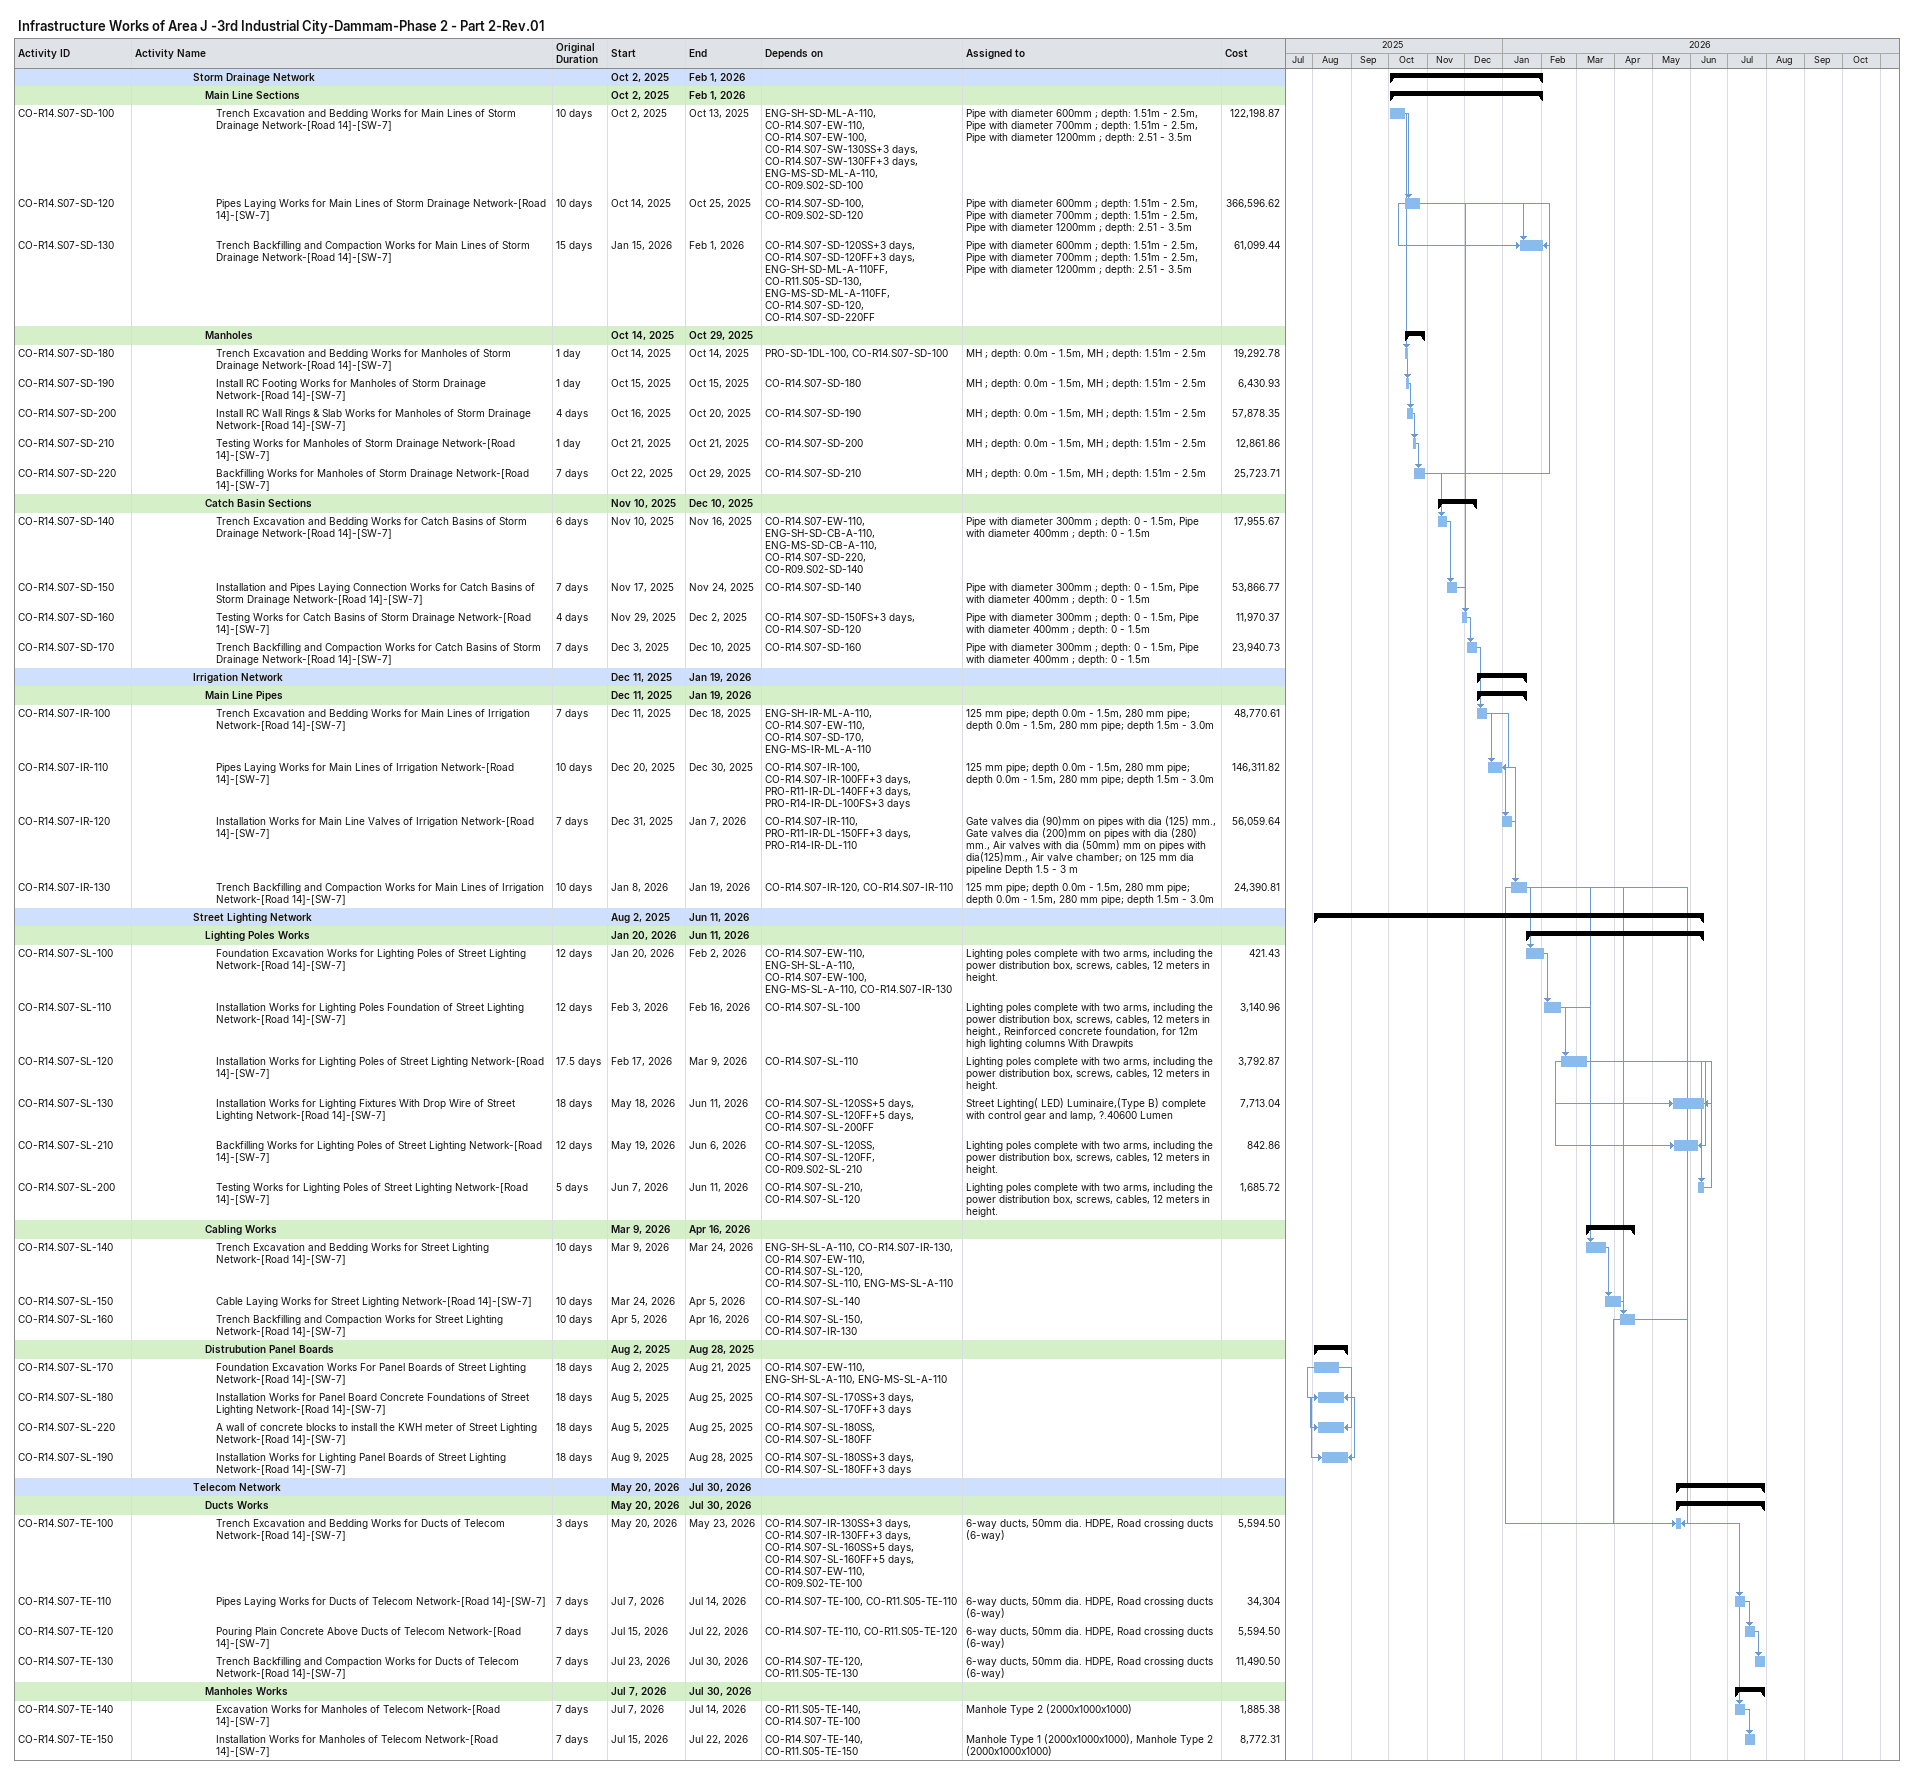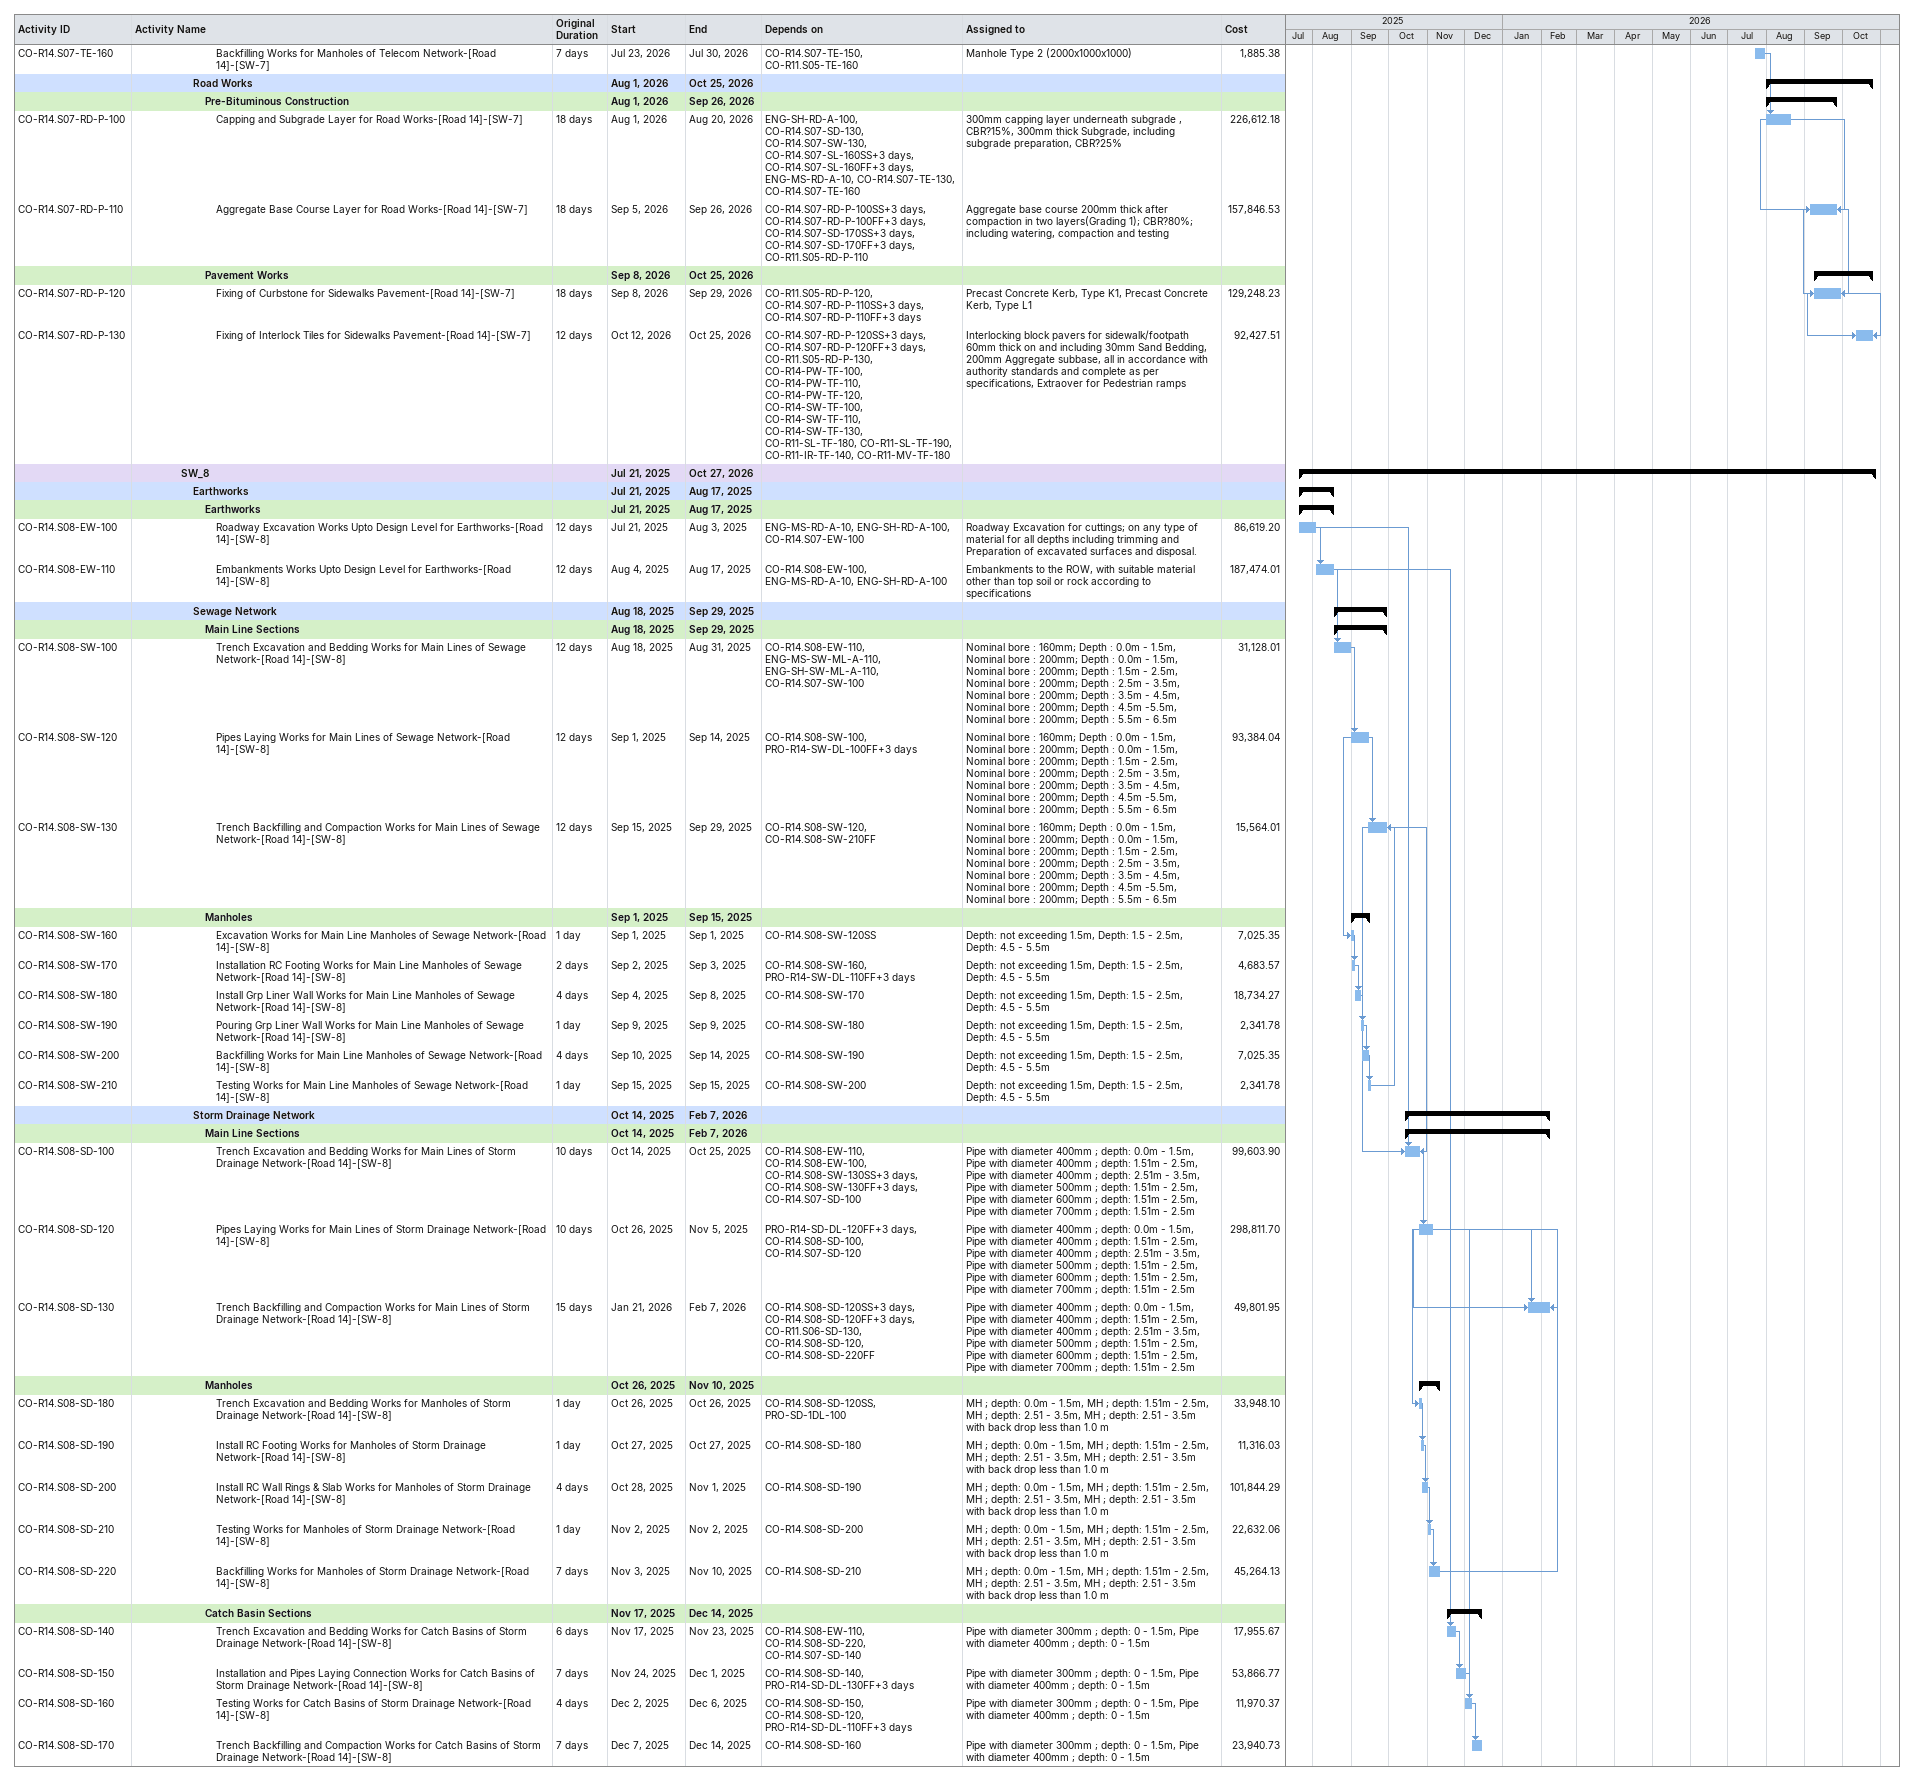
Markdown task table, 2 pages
Infrastructure Works of Area J -3rd Industrial City-Dammam-Phase 2 - Part 2-Rev.01

| ID | Level | Task | Original duration | Start | Finish | Predecessors | Resources | Cost |
|---|---|---|---|---|---|---|---|---|
|  | 6 | **Storm Drainage Network** |  | 2025-10-02 | 2026-02-01 |  |  |  |
|  | 7 | **Main Line Sections** |  | 2025-10-02 | 2026-02-01 |  |  |  |
| CO-R14.S07-SD-100 | 8 | Trench Excavation and Bedding Works for Main Lines of Storm Drainage Network-[Road 14]-[SW-7] | 10d | 2025-10-02 | 2025-10-13 | ENG-SH-SD-ML-A-110, CO-R14.S07-EW-110, CO-R14.S07-EW-100, CO-R14.S07-SW-130SS+3d, CO-R14.S07-SW-130FF+3d, ENG-MS-SD-ML-A-110, CO-R09.S02-SD-100 | Pipe with diameter 600mm ; depth: 1.51m - 2.5m, Pipe with diameter 700mm ; depth: 1.51m - 2.5m, Pipe with diameter 1200mm ; depth: 2.51 - 3.5m | 122198.87 |
| CO-R14.S07-SD-120 | 8 | Pipes Laying Works for Main Lines of Storm Drainage Network-[Road 14]-[SW-7] | 10d | 2025-10-14 | 2025-10-25 | CO-R14.S07-SD-100, CO-R09.S02-SD-120 | Pipe with diameter 600mm ; depth: 1.51m - 2.5m, Pipe with diameter 700mm ; depth: 1.51m - 2.5m, Pipe with diameter 1200mm ; depth: 2.51 - 3.5m | 366596.62 |
| CO-R14.S07-SD-130 | 8 | Trench Backfilling and Compaction Works for Main Lines of Storm Drainage Network-[Road 14]-[SW-7] | 15d | 2026-01-15 | 2026-02-01 | CO-R14.S07-SD-120SS+3d, CO-R14.S07-SD-120FF+3d, ENG-SH-SD-ML-A-110FF, CO-R11.S05-SD-130, ENG-MS-SD-ML-A-110FF, CO-R14.S07-SD-120, CO-R14.S07-SD-220FF | Pipe with diameter 600mm ; depth: 1.51m - 2.5m, Pipe with diameter 700mm ; depth: 1.51m - 2.5m, Pipe with diameter 1200mm ; depth: 2.51 - 3.5m | 61099.44 |
|  | 7 | **Manholes** |  | 2025-10-14 | 2025-10-29 |  |  |  |
| CO-R14.S07-SD-180 | 8 | Trench Excavation and Bedding Works for Manholes of Storm Drainage Network-[Road 14]-[SW-7] | 1d | 2025-10-14 | 2025-10-14 | PRO-SD-1DL-100, CO-R14.S07-SD-100 | MH ; depth: 0.0m - 1.5m, MH ; depth: 1.51m - 2.5m | 19292.78 |
| CO-R14.S07-SD-190 | 8 | Install RC Footing Works for Manholes of Storm Drainage Network-[Road 14]-[SW-7] | 1d | 2025-10-15 | 2025-10-15 | CO-R14.S07-SD-180 | MH ; depth: 0.0m - 1.5m, MH ; depth: 1.51m - 2.5m | 6430.93 |
| CO-R14.S07-SD-200 | 8 | Install RC Wall Rings & Slab Works for Manholes of Storm Drainage Network-[Road 14]-[SW-7] | 4d | 2025-10-16 | 2025-10-20 | CO-R14.S07-SD-190 | MH ; depth: 0.0m - 1.5m, MH ; depth: 1.51m - 2.5m | 57878.35 |
| CO-R14.S07-SD-210 | 8 | Testing Works for Manholes of Storm Drainage Network-[Road 14]-[SW-7] | 1d | 2025-10-21 | 2025-10-21 | CO-R14.S07-SD-200 | MH ; depth: 0.0m - 1.5m, MH ; depth: 1.51m - 2.5m | 12861.86 |
| CO-R14.S07-SD-220 | 8 | Backfilling Works for Manholes of Storm Drainage Network-[Road 14]-[SW-7] | 7d | 2025-10-22 | 2025-10-29 | CO-R14.S07-SD-210 | MH ; depth: 0.0m - 1.5m, MH ; depth: 1.51m - 2.5m | 25723.71 |
|  | 7 | **Catch Basin Sections** |  | 2025-11-10 | 2025-12-10 |  |  |  |
| CO-R14.S07-SD-140 | 8 | Trench Excavation and Bedding Works for Catch Basins of Storm Drainage Network-[Road 14]-[SW-7] | 6d | 2025-11-10 | 2025-11-16 | CO-R14.S07-EW-110, ENG-SH-SD-CB-A-110, ENG-MS-SD-CB-A-110, CO-R14.S07-SD-220, CO-R09.S02-SD-140 | Pipe with diameter 300mm ; depth: 0 - 1.5m, Pipe with diameter 400mm ; depth: 0 - 1.5m | 17955.67 |
| CO-R14.S07-SD-150 | 8 | Installation and Pipes Laying Connection Works for Catch Basins of Storm Drainage Network-[Road 14]-[SW-7] | 7d | 2025-11-17 | 2025-11-24 | CO-R14.S07-SD-140 | Pipe with diameter 300mm ; depth: 0 - 1.5m, Pipe with diameter 400mm ; depth: 0 - 1.5m | 53866.77 |
| CO-R14.S07-SD-160 | 8 | Testing Works for Catch Basins of Storm Drainage Network-[Road 14]-[SW-7] | 4d | 2025-11-29 | 2025-12-02 | CO-R14.S07-SD-150FS+3d, CO-R14.S07-SD-120 | Pipe with diameter 300mm ; depth: 0 - 1.5m, Pipe with diameter 400mm ; depth: 0 - 1.5m | 11970.37 |
| CO-R14.S07-SD-170 | 8 | Trench Backfilling and Compaction Works for Catch Basins of Storm Drainage Network-[Road 14]-[SW-7] | 7d | 2025-12-03 | 2025-12-10 | CO-R14.S07-SD-160 | Pipe with diameter 300mm ; depth: 0 - 1.5m, Pipe with diameter 400mm ; depth: 0 - 1.5m | 23940.73 |
|  | 6 | **Irrigation Network** |  | 2025-12-11 | 2026-01-19 |  |  |  |
|  | 7 | **Main Line Pipes** |  | 2025-12-11 | 2026-01-19 |  |  |  |
| CO-R14.S07-IR-100 | 8 | Trench Excavation and Bedding Works for Main Lines of Irrigation Network-[Road 14]-[SW-7] | 7d | 2025-12-11 | 2025-12-18 | ENG-SH-IR-ML-A-110, CO-R14.S07-EW-110, CO-R14.S07-SD-170, ENG-MS-IR-ML-A-110 | 125 mm pipe; depth 0.0m - 1.5m, 280 mm pipe; depth 0.0m - 1.5m, 280 mm pipe; depth 1.5m - 3.0m | 48770.61 |
| CO-R14.S07-IR-110 | 8 | Pipes Laying Works for Main Lines of Irrigation Network-[Road 14]-[SW-7] | 10d | 2025-12-20 | 2025-12-30 | CO-R14.S07-IR-100, CO-R14.S07-IR-100FF+3d, PRO-R11-IR-DL-140FF+3d, PRO-R14-IR-DL-100FS+3d | 125 mm pipe; depth 0.0m - 1.5m, 280 mm pipe; depth 0.0m - 1.5m, 280 mm pipe; depth 1.5m - 3.0m | 146311.82 |
| CO-R14.S07-IR-120 | 8 | Installation Works for Main Line Valves of Irrigation Network-[Road 14]-[SW-7] | 7d | 2025-12-31 | 2026-01-07 | CO-R14.S07-IR-110, PRO-R11-IR-DL-150FF+3d, PRO-R14-IR-DL-110 | Gate valves dia (90)mm on pipes with dia (125) mm., Gate valves dia (200)mm on pipes with dia (280) mm., Air valves with dia (50mm) mm on pipes with dia(125)mm., Air valve chamber; on 125 mm dia pipeline Depth 1.5 - 3 m | 56059.64 |
| CO-R14.S07-IR-130 | 8 | Trench Backfilling and Compaction Works for Main Lines of Irrigation Network-[Road 14]-[SW-7] | 10d | 2026-01-08 | 2026-01-19 | CO-R14.S07-IR-120, CO-R14.S07-IR-110 | 125 mm pipe; depth 0.0m - 1.5m, 280 mm pipe; depth 0.0m - 1.5m, 280 mm pipe; depth 1.5m - 3.0m | 24390.81 |
|  | 6 | **Street Lighting Network** |  | 2025-08-02 | 2026-06-11 |  |  |  |
|  | 7 | **Lighting Poles Works** |  | 2026-01-20 | 2026-06-11 |  |  |  |
| CO-R14.S07-SL-100 | 8 | Foundation Excavation Works for Lighting Poles of Street Lighting Network-[Road 14]-[SW-7] | 12d | 2026-01-20 | 2026-02-02 | CO-R14.S07-EW-110, ENG-SH-SL-A-110, CO-R14.S07-EW-100, ENG-MS-SL-A-110, CO-R14.S07-IR-130 | Lighting poles complete with two arms, including the power distribution box, screws, cables, 12 meters in height. | 421.43 |
| CO-R14.S07-SL-110 | 8 | Installation Works for Lighting Poles Foundation of Street Lighting Network-[Road 14]-[SW-7] | 12d | 2026-02-03 | 2026-02-16 | CO-R14.S07-SL-100 | Lighting poles complete with two arms, including the power distribution box, screws, cables, 12 meters in height., Reinforced concrete foundation, for 12m high lighting columns With Drawpits | 3140.96 |
| CO-R14.S07-SL-120 | 8 | Installation Works for Lighting Poles of Street Lighting Network-[Road 14]-[SW-7] | 17.5d | 2026-02-17 | 2026-03-09 | CO-R14.S07-SL-110 | Lighting poles complete with two arms, including the power distribution box, screws, cables, 12 meters in height. | 3792.87 |
| CO-R14.S07-SL-130 | 8 | Installation Works for Lighting Fixtures With Drop Wire of Street Lighting Network-[Road 14]-[SW-7] | 18d | 2026-05-18 | 2026-06-11 | CO-R14.S07-SL-120SS+5d, CO-R14.S07-SL-120FF+5d, CO-R14.S07-SL-200FF | Street Lighting( LED) Luminaire,(Type B) complete with control gear and lamp, ?.40600 Lumen | 7713.04 |
| CO-R14.S07-SL-210 | 8 | Backfilling Works for Lighting Poles of Street Lighting Network-[Road 14]-[SW-7] | 12d | 2026-05-19 | 2026-06-06 | CO-R14.S07-SL-120SS, CO-R14.S07-SL-120FF, CO-R09.S02-SL-210 | Lighting poles complete with two arms, including the power distribution box, screws, cables, 12 meters in height. | 842.86 |
| CO-R14.S07-SL-200 | 8 | Testing Works for Lighting Poles of Street Lighting Network-[Road 14]-[SW-7] | 5d | 2026-06-07 | 2026-06-11 | CO-R14.S07-SL-210, CO-R14.S07-SL-120 | Lighting poles complete with two arms, including the power distribution box, screws, cables, 12 meters in height. | 1685.72 |
|  | 7 | **Cabling Works** |  | 2026-03-09 | 2026-04-16 |  |  |  |
| CO-R14.S07-SL-140 | 8 | Trench Excavation and Bedding Works for Street Lighting Network-[Road 14]-[SW-7] | 10d | 2026-03-09 | 2026-03-24 | ENG-SH-SL-A-110, CO-R14.S07-IR-130, CO-R14.S07-EW-110, CO-R14.S07-SL-120, CO-R14.S07-SL-110, ENG-MS-SL-A-110 |  |  |
| CO-R14.S07-SL-150 | 8 | Cable Laying Works for Street Lighting Network-[Road 14]-[SW-7] | 10d | 2026-03-24 | 2026-04-05 | CO-R14.S07-SL-140 |  |  |
| CO-R14.S07-SL-160 | 8 | Trench Backfilling and Compaction Works for Street Lighting Network-[Road 14]-[SW-7] | 10d | 2026-04-05 | 2026-04-16 | CO-R14.S07-SL-150, CO-R14.S07-IR-130 |  |  |
|  | 7 | **Distrubution Panel Boards** |  | 2025-08-02 | 2025-08-28 |  |  |  |
| CO-R14.S07-SL-170 | 8 | Foundation Excavation Works For Panel Boards of Street Lighting Network-[Road 14]-[SW-7] | 18d | 2025-08-02 | 2025-08-21 | CO-R14.S07-EW-110, ENG-SH-SL-A-110, ENG-MS-SL-A-110 |  |  |
| CO-R14.S07-SL-180 | 8 | Installation Works for Panel Board Concrete Foundations of Street Lighting Network-[Road 14]-[SW-7] | 18d | 2025-08-05 | 2025-08-25 | CO-R14.S07-SL-170SS+3d, CO-R14.S07-SL-170FF+3d |  |  |
| CO-R14.S07-SL-220 | 8 | A wall of concrete blocks to install the KWH meter of Street Lighting Network-[Road 14]-[SW-7] | 18d | 2025-08-05 | 2025-08-25 | CO-R14.S07-SL-180SS, CO-R14.S07-SL-180FF |  |  |
| CO-R14.S07-SL-190 | 8 | Installation Works for Lighting Panel Boards of Street Lighting Network-[Road 14]-[SW-7] | 18d | 2025-08-09 | 2025-08-28 | CO-R14.S07-SL-180SS+3d, CO-R14.S07-SL-180FF+3d |  |  |
|  | 6 | **Telecom Network** |  | 2026-05-20 | 2026-07-30 |  |  |  |
|  | 7 | **Ducts Works** |  | 2026-05-20 | 2026-07-30 |  |  |  |
| CO-R14.S07-TE-100 | 8 | Trench Excavation and Bedding Works for Ducts of Telecom Network-[Road 14]-[SW-7] | 3d | 2026-05-20 | 2026-05-23 | CO-R14.S07-IR-130SS+3d, CO-R14.S07-IR-130FF+3d, CO-R14.S07-SL-160SS+5d, CO-R14.S07-SL-160FF+5d, CO-R14.S07-EW-110, CO-R09.S02-TE-100 | 6-way ducts, 50mm dia. HDPE, Road crossing ducts (6-way) | 5594.50 |
| CO-R14.S07-TE-110 | 8 | Pipes Laying Works for Ducts of Telecom Network-[Road 14]-[SW-7] | 7d | 2026-07-07 | 2026-07-14 | CO-R14.S07-TE-100, CO-R11.S05-TE-110 | 6-way ducts, 50mm dia. HDPE, Road crossing ducts (6-way) | 34304 |
| CO-R14.S07-TE-120 | 8 | Pouring Plain Concrete Above Ducts of Telecom Network-[Road 14]-[SW-7] | 7d | 2026-07-15 | 2026-07-22 | CO-R14.S07-TE-110, CO-R11.S05-TE-120 | 6-way ducts, 50mm dia. HDPE, Road crossing ducts (6-way) | 5594.50 |
| CO-R14.S07-TE-130 | 8 | Trench Backfilling and Compaction Works for Ducts of Telecom Network-[Road 14]-[SW-7] | 7d | 2026-07-23 | 2026-07-30 | CO-R14.S07-TE-120, CO-R11.S05-TE-130 | 6-way ducts, 50mm dia. HDPE, Road crossing ducts (6-way) | 11490.50 |
|  | 7 | **Manholes Works** |  | 2026-07-07 | 2026-07-30 |  |  |  |
| CO-R14.S07-TE-140 | 8 | Excavation Works for Manholes of Telecom Network-[Road 14]-[SW-7] | 7d | 2026-07-07 | 2026-07-14 | CO-R11.S05-TE-140, CO-R14.S07-TE-100 | Manhole Type 2 (2000x1000x1000) | 1885.38 |
| CO-R14.S07-TE-150 | 8 | Installation Works for Manholes of Telecom Network-[Road 14]-[SW-7] | 7d | 2026-07-15 | 2026-07-22 | CO-R14.S07-TE-140, CO-R11.S05-TE-150 | Manhole Type 1 (2000x1000x1000), Manhole Type 2 (2000x1000x1000) | 8772.31 |
| CO-R14.S07-TE-160 | 8 | Backfilling Works for Manholes of Telecom Network-[Road 14]-[SW-7] | 7d | 2026-07-23 | 2026-07-30 | CO-R14.S07-TE-150, CO-R11.S05-TE-160 | Manhole Type 2 (2000x1000x1000) | 1885.38 |
|  | 6 | **Road Works** |  | 2026-08-01 | 2026-10-25 |  |  |  |
|  | 7 | **Pre-Bituminous Construction** |  | 2026-08-01 | 2026-09-26 |  |  |  |
| CO-R14.S07-RD-P-100 | 8 | Capping and Subgrade Layer for Road Works-[Road 14]-[SW-7] | 18d | 2026-08-01 | 2026-08-20 | ENG-SH-RD-A-100, CO-R14.S07-SD-130, CO-R14.S07-SW-130, CO-R14.S07-SL-160SS+3d, CO-R14.S07-SL-160FF+3d, ENG-MS-RD-A-10, CO-R14.S07-TE-130, CO-R14.S07-TE-160 | 300mm capping layer underneath subgrade , CBR?15%, 300mm thick Subgrade, including subgrade preparation, CBR?25% | 226612.18 |
| CO-R14.S07-RD-P-110 | 8 | Aggregate Base Course Layer for Road Works-[Road 14]-[SW-7] | 18d | 2026-09-05 | 2026-09-26 | CO-R14.S07-RD-P-100SS+3d, CO-R14.S07-RD-P-100FF+3d, CO-R14.S07-SD-170SS+3d, CO-R14.S07-SD-170FF+3d, CO-R11.S05-RD-P-110 | Aggregate base course 200mm thick after compaction in two layers(Grading 1); CBR?80%; including watering, compaction and testing | 157846.53 |
|  | 7 | **Pavement Works** |  | 2026-09-08 | 2026-10-25 |  |  |  |
| CO-R14.S07-RD-P-120 | 8 | Fixing of Curbstone for Sidewalks Pavement-[Road 14]-[SW-7] | 18d | 2026-09-08 | 2026-09-29 | CO-R11.S05-RD-P-120, CO-R14.S07-RD-P-110SS+3d, CO-R14.S07-RD-P-110FF+3d | Precast Concrete Kerb, Type K1, Precast Concrete Kerb, Type L1 | 129248.23 |
| CO-R14.S07-RD-P-130 | 8 | Fixing of Interlock Tiles for Sidewalks Pavement-[Road 14]-[SW-7] | 12d | 2026-10-12 | 2026-10-25 | CO-R14.S07-RD-P-120SS+3d, CO-R14.S07-RD-P-120FF+3d, CO-R11.S05-RD-P-130, CO-R14-PW-TF-100, CO-R14-PW-TF-110, CO-R14-PW-TF-120, CO-R14-SW-TF-100, CO-R14-SW-TF-110, CO-R14-SW-TF-130, CO-R11-SL-TF-180, CO-R11-SL-TF-190, CO-R11-IR-TF-140, CO-R11-MV-TF-180 | Interlocking block pavers for sidewalk/footpath 60mm thick on and including 30mm Sand Bedding, 200mm Aggregate subbase, all in accordance with authority standards and complete as per specifications, Extraover for Pedestrian ramps | 92427.51 |
|  | 5 | **SW_8** |  | 2025-07-21 | 2026-10-27 |  |  |  |
|  | 6 | **Earthworks** |  | 2025-07-21 | 2025-08-17 |  |  |  |
|  | 7 | **Earthworks** |  | 2025-07-21 | 2025-08-17 |  |  |  |
| CO-R14.S08-EW-100 | 8 | Roadway Excavation Works Upto Design Level for Earthworks-[Road 14]-[SW-8] | 12d | 2025-07-21 | 2025-08-03 | ENG-MS-RD-A-10, ENG-SH-RD-A-100, CO-R14.S07-EW-100 | Roadway Excavation for cuttings; on any type of material for all depths including trimming and Preparation of excavated surfaces and disposal. | 86619.20 |
| CO-R14.S08-EW-110 | 8 | Embankments Works Upto Design Level for Earthworks-[Road 14]-[SW-8] | 12d | 2025-08-04 | 2025-08-17 | CO-R14.S08-EW-100, ENG-MS-RD-A-10, ENG-SH-RD-A-100 | Embankments to the ROW, with suitable material other than top soil or rock according to specifications | 187474.01 |
|  | 6 | **Sewage Network** |  | 2025-08-18 | 2025-09-29 |  |  |  |
|  | 7 | **Main Line Sections** |  | 2025-08-18 | 2025-09-29 |  |  |  |
| CO-R14.S08-SW-100 | 8 | Trench Excavation and Bedding Works for Main Lines of Sewage Network-[Road 14]-[SW-8] | 12d | 2025-08-18 | 2025-08-31 | CO-R14.S08-EW-110, ENG-MS-SW-ML-A-110, ENG-SH-SW-ML-A-110, CO-R14.S07-SW-100 | Nominal bore : 160mm; Depth : 0.0m - 1.5m, Nominal bore : 200mm; Depth : 0.0m - 1.5m, Nominal bore : 200mm; Depth : 1.5m - 2.5m, Nominal bore : 200mm; Depth : 2.5m - 3.5m, Nominal bore : 200mm; Depth : 3.5m - 4.5m, Nominal bore : 200mm; Depth : 4.5m -5.5m, Nominal bore : 200mm; Depth : 5.5m - 6.5m | 31128.01 |
| CO-R14.S08-SW-120 | 8 | Pipes Laying Works for Main Lines of Sewage Network-[Road 14]-[SW-8] | 12d | 2025-09-01 | 2025-09-14 | CO-R14.S08-SW-100, PRO-R14-SW-DL-100FF+3d | Nominal bore : 160mm; Depth : 0.0m - 1.5m, Nominal bore : 200mm; Depth : 0.0m - 1.5m, Nominal bore : 200mm; Depth : 1.5m - 2.5m, Nominal bore : 200mm; Depth : 2.5m - 3.5m, Nominal bore : 200mm; Depth : 3.5m - 4.5m, Nominal bore : 200mm; Depth : 4.5m -5.5m, Nominal bore : 200mm; Depth : 5.5m - 6.5m | 93384.04 |
| CO-R14.S08-SW-130 | 8 | Trench Backfilling and Compaction Works for Main Lines of Sewage Network-[Road 14]-[SW-8] | 12d | 2025-09-15 | 2025-09-29 | CO-R14.S08-SW-120, CO-R14.S08-SW-210FF | Nominal bore : 160mm; Depth : 0.0m - 1.5m, Nominal bore : 200mm; Depth : 0.0m - 1.5m, Nominal bore : 200mm; Depth : 1.5m - 2.5m, Nominal bore : 200mm; Depth : 2.5m - 3.5m, Nominal bore : 200mm; Depth : 3.5m - 4.5m, Nominal bore : 200mm; Depth : 4.5m -5.5m, Nominal bore : 200mm; Depth : 5.5m - 6.5m | 15564.01 |
|  | 7 | **Manholes** |  | 2025-09-01 | 2025-09-15 |  |  |  |
| CO-R14.S08-SW-160 | 8 | Excavation Works for Main Line Manholes of Sewage Network-[Road 14]-[SW-8] | 1d | 2025-09-01 | 2025-09-01 | CO-R14.S08-SW-120SS | Depth: not exceeding 1.5m, Depth: 1.5 - 2.5m, Depth: 4.5 - 5.5m | 7025.35 |
| CO-R14.S08-SW-170 | 8 | Installation RC Footing Works for Main Line Manholes of Sewage Network-[Road 14]-[SW-8] | 2d | 2025-09-02 | 2025-09-03 | CO-R14.S08-SW-160, PRO-R14-SW-DL-110FF+3d | Depth: not exceeding 1.5m, Depth: 1.5 - 2.5m, Depth: 4.5 - 5.5m | 4683.57 |
| CO-R14.S08-SW-180 | 8 | Install Grp Liner Wall Works for Main Line Manholes of Sewage Network-[Road 14]-[SW-8] | 4d | 2025-09-04 | 2025-09-08 | CO-R14.S08-SW-170 | Depth: not exceeding 1.5m, Depth: 1.5 - 2.5m, Depth: 4.5 - 5.5m | 18734.27 |
| CO-R14.S08-SW-190 | 8 | Pouring Grp Liner Wall Works for Main Line Manholes of Sewage Network-[Road 14]-[SW-8] | 1d | 2025-09-09 | 2025-09-09 | CO-R14.S08-SW-180 | Depth: not exceeding 1.5m, Depth: 1.5 - 2.5m, Depth: 4.5 - 5.5m | 2341.78 |
| CO-R14.S08-SW-200 | 8 | Backfilling Works for Main Line Manholes of Sewage Network-[Road 14]-[SW-8] | 4d | 2025-09-10 | 2025-09-14 | CO-R14.S08-SW-190 | Depth: not exceeding 1.5m, Depth: 1.5 - 2.5m, Depth: 4.5 - 5.5m | 7025.35 |
| CO-R14.S08-SW-210 | 8 | Testing Works for Main Line Manholes of Sewage Network-[Road 14]-[SW-8] | 1d | 2025-09-15 | 2025-09-15 | CO-R14.S08-SW-200 | Depth: not exceeding 1.5m, Depth: 1.5 - 2.5m, Depth: 4.5 - 5.5m | 2341.78 |
|  | 6 | **Storm Drainage Network** |  | 2025-10-14 | 2026-02-07 |  |  |  |
|  | 7 | **Main Line Sections** |  | 2025-10-14 | 2026-02-07 |  |  |  |
| CO-R14.S08-SD-100 | 8 | Trench Excavation and Bedding Works for Main Lines of Storm Drainage Network-[Road 14]-[SW-8] | 10d | 2025-10-14 | 2025-10-25 | CO-R14.S08-EW-110, CO-R14.S08-EW-100, CO-R14.S08-SW-130SS+3d, CO-R14.S08-SW-130FF+3d, CO-R14.S07-SD-100 | Pipe with diameter 400mm ; depth: 0.0m - 1.5m, Pipe with diameter 400mm ; depth: 1.51m - 2.5m, Pipe with diameter 400mm ; depth: 2.51m - 3.5m, Pipe with diameter 500mm ; depth: 1.51m - 2.5m, Pipe with diameter 600mm ; depth: 1.51m - 2.5m, Pipe with diameter 700mm ; depth: 1.51m - 2.5m | 99603.90 |
| CO-R14.S08-SD-120 | 8 | Pipes Laying Works for Main Lines of Storm Drainage Network-[Road 14]-[SW-8] | 10d | 2025-10-26 | 2025-11-05 | PRO-R14-SD-DL-120FF+3d, CO-R14.S08-SD-100, CO-R14.S07-SD-120 | Pipe with diameter 400mm ; depth: 0.0m - 1.5m, Pipe with diameter 400mm ; depth: 1.51m - 2.5m, Pipe with diameter 400mm ; depth: 2.51m - 3.5m, Pipe with diameter 500mm ; depth: 1.51m - 2.5m, Pipe with diameter 600mm ; depth: 1.51m - 2.5m, Pipe with diameter 700mm ; depth: 1.51m - 2.5m | 298811.70 |
| CO-R14.S08-SD-130 | 8 | Trench Backfilling and Compaction Works for Main Lines of Storm Drainage Network-[Road 14]-[SW-8] | 15d | 2026-01-21 | 2026-02-07 | CO-R14.S08-SD-120SS+3d, CO-R14.S08-SD-120FF+3d, CO-R11.S06-SD-130, CO-R14.S08-SD-120, CO-R14.S08-SD-220FF | Pipe with diameter 400mm ; depth: 0.0m - 1.5m, Pipe with diameter 400mm ; depth: 1.51m - 2.5m, Pipe with diameter 400mm ; depth: 2.51m - 3.5m, Pipe with diameter 500mm ; depth: 1.51m - 2.5m, Pipe with diameter 600mm ; depth: 1.51m - 2.5m, Pipe with diameter 700mm ; depth: 1.51m - 2.5m | 49801.95 |
|  | 7 | **Manholes** |  | 2025-10-26 | 2025-11-10 |  |  |  |
| CO-R14.S08-SD-180 | 8 | Trench Excavation and Bedding Works for Manholes of Storm Drainage Network-[Road 14]-[SW-8] | 1d | 2025-10-26 | 2025-10-26 | CO-R14.S08-SD-120SS, PRO-SD-1DL-100 | MH ; depth: 0.0m - 1.5m, MH ; depth: 1.51m - 2.5m, MH ; depth: 2.51 - 3.5m, MH ; depth: 2.51 - 3.5m with back drop less than 1.0 m | 33948.10 |
| CO-R14.S08-SD-190 | 8 | Install RC Footing Works for Manholes of Storm Drainage Network-[Road 14]-[SW-8] | 1d | 2025-10-27 | 2025-10-27 | CO-R14.S08-SD-180 | MH ; depth: 0.0m - 1.5m, MH ; depth: 1.51m - 2.5m, MH ; depth: 2.51 - 3.5m, MH ; depth: 2.51 - 3.5m with back drop less than 1.0 m | 11316.03 |
| CO-R14.S08-SD-200 | 8 | Install RC Wall Rings & Slab Works for Manholes of Storm Drainage Network-[Road 14]-[SW-8] | 4d | 2025-10-28 | 2025-11-01 | CO-R14.S08-SD-190 | MH ; depth: 0.0m - 1.5m, MH ; depth: 1.51m - 2.5m, MH ; depth: 2.51 - 3.5m, MH ; depth: 2.51 - 3.5m with back drop less than 1.0 m | 101844.29 |
| CO-R14.S08-SD-210 | 8 | Testing Works for Manholes of Storm Drainage Network-[Road 14]-[SW-8] | 1d | 2025-11-02 | 2025-11-02 | CO-R14.S08-SD-200 | MH ; depth: 0.0m - 1.5m, MH ; depth: 1.51m - 2.5m, MH ; depth: 2.51 - 3.5m, MH ; depth: 2.51 - 3.5m with back drop less than 1.0 m | 22632.06 |
| CO-R14.S08-SD-220 | 8 | Backfilling Works for Manholes of Storm Drainage Network-[Road 14]-[SW-8] | 7d | 2025-11-03 | 2025-11-10 | CO-R14.S08-SD-210 | MH ; depth: 0.0m - 1.5m, MH ; depth: 1.51m - 2.5m, MH ; depth: 2.51 - 3.5m, MH ; depth: 2.51 - 3.5m with back drop less than 1.0 m | 45264.13 |
|  | 7 | **Catch Basin Sections** |  | 2025-11-17 | 2025-12-14 |  |  |  |
| CO-R14.S08-SD-140 | 8 | Trench Excavation and Bedding Works for Catch Basins of Storm Drainage Network-[Road 14]-[SW-8] | 6d | 2025-11-17 | 2025-11-23 | CO-R14.S08-EW-110, CO-R14.S08-SD-220, CO-R14.S07-SD-140 | Pipe with diameter 300mm ; depth: 0 - 1.5m, Pipe with diameter 400mm ; depth: 0 - 1.5m | 17955.67 |
| CO-R14.S08-SD-150 | 8 | Installation and Pipes Laying Connection Works for Catch Basins of Storm Drainage Network-[Road 14]-[SW-8] | 7d | 2025-11-24 | 2025-12-01 | CO-R14.S08-SD-140, PRO-R14-SD-DL-130FF+3d | Pipe with diameter 300mm ; depth: 0 - 1.5m, Pipe with diameter 400mm ; depth: 0 - 1.5m | 53866.77 |
| CO-R14.S08-SD-160 | 8 | Testing Works for Catch Basins of Storm Drainage Network-[Road 14]-[SW-8] | 4d | 2025-12-02 | 2025-12-06 | CO-R14.S08-SD-150, CO-R14.S08-SD-120, PRO-R14-SD-DL-110FF+3d | Pipe with diameter 300mm ; depth: 0 - 1.5m, Pipe with diameter 400mm ; depth: 0 - 1.5m | 11970.37 |
| CO-R14.S08-SD-170 | 8 | Trench Backfilling and Compaction Works for Catch Basins of Storm Drainage Network-[Road 14]-[SW-8] | 7d | 2025-12-07 | 2025-12-14 | CO-R14.S08-SD-160 | Pipe with diameter 300mm ; depth: 0 - 1.5m, Pipe with diameter 400mm ; depth: 0 - 1.5m | 23940.73 |
